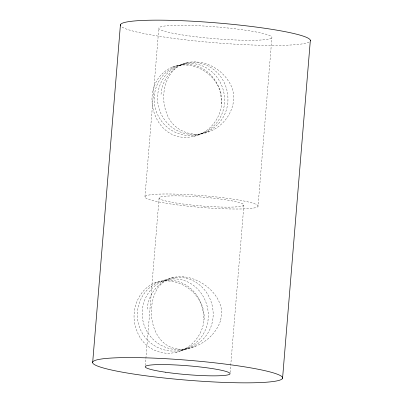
<?xml version="1.0" encoding="UTF-8"?>
<svg xmlns="http://www.w3.org/2000/svg" width="403" height="403" viewBox="0 0 403 403"><rect width="100%" height="100%" fill="white"/><g stroke="black" fill="none" stroke-linecap="round" stroke-linejoin="round"><path stroke-width="0.3" stroke-dasharray="2.02 1.51" d="M144.959 196.79L158.832 28.074M145.327 365.43L159.094 197.969M230.138 372.493L243.906 205.031A42.557 4.448 4.7 0 0 180.997 195.929A42.557 4.448 4.7 0 0 179.597 203.54A42.557 4.448 4.7 0 0 243.906 205.031M258.041 206.21A56.737 5.929 4.7 0 0 174.161 194.07A56.737 5.929 4.7 0 0 172.298 204.22A56.737 5.929 4.7 0 0 258.041 206.21L271.909 37.494A56.737 5.929 4.7 0 0 188.035 25.354A56.737 5.929 4.7 0 0 186.166 35.504A56.737 5.929 4.7 0 0 271.909 37.494M220.663 319.927L221.6 315.091L221.459 310.275M220.512 320.733C215.897 334.445 203.565 344.767 189.662 348.157L175.396 352.413C159.694 356.247 142.496 346.771 137.176 331.518C128.089 311.776 139.393 283.052 162.691 281.153C178.615 279.264 194.669 289.233 201.178 303.691C210.673 323.549 196.392 348.278 175.396 352.413M172.197 67.155C135.514 83.265 152.53 145.574 193.148 136.461L209.127 131.65C228.713 124.723 241.332 99.259 228.425 81.053C220.038 67.699 203.314 59.518 187.612 62.515L172.197 67.155C188.171 60.873 207.127 68.596 216.204 82.68C230.209 102.538 216.451 132.129 193.148 136.461M221.438 309.474C217.172 283.148 176.413 263.456 157.951 287.651C142.637 311.786 154.495 356.63 189.662 348.157M187.612 62.515C165.678 67.14 159.029 95.068 166.822 113.601C172.348 130.612 193.062 138.793 209.127 131.65M154.445 283.113L173.733 277.314M180.831 350.751L195.379 346.414M309.101 42.038A95.32 9.964 4.7 0 1 214.703 42.728A95.32 9.964 4.7 0 1 121.434 26.638M161.039 94.247A35.781 33.424 78.7 0 1 197.359 62.712A35.781 33.424 78.7 0 1 227.826 102.312A35.781 35.051 63.9 0 1 189.828 134.345A35.781 35.051 63.9 0 1 157.684 95.249A35.781 33.424 78.7 0 1 193.999 63.714A35.781 33.424 78.7 0 1 224.466 103.314A35.781 35.051 63.9 0 1 186.473 135.348A35.781 35.051 63.9 0 1 154.324 96.252A35.781 33.424 78.7 0 1 190.644 64.717A35.781 33.424 78.7 0 1 221.111 104.317M147.15 309.076A35.862 32.996 80.4 0 1 183.022 277.697A35.862 32.996 80.4 0 1 213.051 317.352A35.862 35.343 57 0 1 174.751 349.451A35.862 35.343 57 0 1 142.294 310.527A35.862 32.996 80.4 0 1 178.161 279.148A35.862 32.996 80.4 0 1 208.19 318.803A35.862 35.343 57 0 1 169.89 350.902A35.862 35.343 57 0 1 137.433 311.977A35.862 32.996 80.4 0 1 173.3 280.599A35.862 32.996 80.4 0 1 203.329 320.249"/><path stroke-width="0.6" d="M92.655 362.735L120.437 24.679M282.563 378.321A95.32 9.964 4.7 0 0 143.322 357.768A95.32 9.964 4.7 0 0 137 374.558A95.32 9.964 4.7 0 0 282.563 378.321L310.345 40.265M120.729 25.958A95.32 9.964 4.7 0 1 213.056 22.603A95.32 9.964 4.7 0 1 310.305 40.889M165.724 372.256A42.557 4.448 4.7 0 0 230.032 373.747A42.557 4.448 4.7 0 0 167.129 364.644A42.557 4.448 4.7 0 0 165.724 372.256"/></g></svg>
